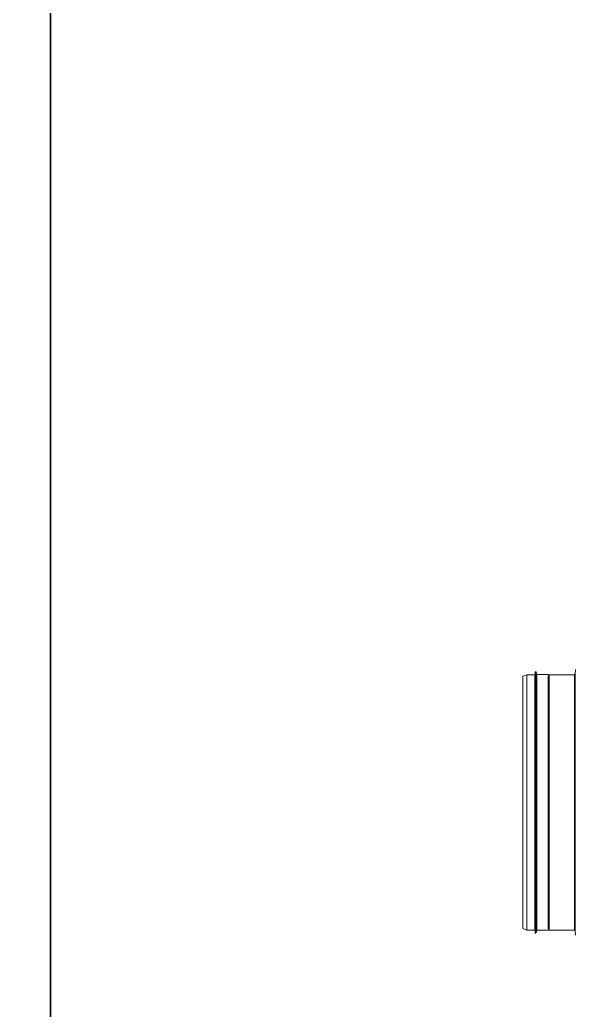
# Model space of a CAD drawing. Header units: inches. Extents: x -3 to 209, y -384 to 20.
# Drawn here: x 196.38 to 199.68, y -371.66 to -365.77 of the extents above; entities that cross this region are included whole.
import ezdxf

# ---------------------------------------------------------------- set-up
doc = ezdxf.new("R2010")
doc.units = ezdxf.units.IN
doc.header["$MEASUREMENT"] = 0
doc.layers.add('HVAC-Equipos', color=3, linetype='Continuous')

# ---------------------------------------------------------------- blocks, each defined once
blk = doc.blocks.new('td-100-silent')
at = {"lineweight": 0}
for p, q in [((0.00969, -0.1018), (0.00969, 0.1018)), ((0.00989, 0.1018), (0.00969, 0.1018)), ((0.00989, -0.1018), (0.00989, 0.1018)), ((0.01104, 0.0996), (0.01036, 0.10147)), ((0.01036, -0.10147), (0.01036, 0.10147)), ((0.04098, 0.10352), (0.04086, 0.09998)), ((0.0033, 0.0995), (0, 0.0983)), ((0, 0.0983), (0, -0.0983)), ((0.0033, 0.0995), (0.0033, -0.0995)), ((0.00941, 0.0995), (0.0033, 0.0995)), ((0.00941, -0.0995), (0.00941, 0.0995)), ((0.00961, -0.09932), (0.00961, 0.09932)), ((0.00966, 0.09876), (0.00961, 0.09932)), ((0.00966, 0.09876), (0.00966, -0.09876)), ((0.01104, -0.0996), (0.01104, 0.0996)), ((0.02011, 0.0996), (0.01104, 0.0996)), ((0.01984, 0.0983), (0.01984, -0.0983)), ((0.02011, -0.0996), (0.02011, 0.0996)), ((0.02039, 0.09932), (0.02034, 0.09876)), ((0.02034, -0.09876), (0.02034, 0.09876)), ((0.02039, 0.09932), (0.02039, -0.09932)), ((0.02059, 0.0995), (0.02059, -0.0995)), ((0.04036, 0.0995), (0.02059, 0.0995)), ((0.04036, 0.0995), (0.04036, -0.0995)), ((0.04086, -0.09998), (0.04086, 0.09998)), ((0, -0.0983), (0.0033, -0.0995)), ((0.0033, -0.0995), (0.00941, -0.0995)), ((0.00961, -0.09932), (0.00966, -0.09876)), ((0.01036, -0.10147), (0.01104, -0.0996)), ((0.01104, -0.0996), (0.02011, -0.0996)), ((0.02034, -0.09876), (0.02039, -0.09932)), ((0.02059, -0.0995), (0.04036, -0.0995)), ((0.04086, -0.09998), (0.04098, -0.10352)), ((0.00969, -0.1018), (0.00989, -0.1018))]:
    blk.add_line(p, q, dxfattribs=at)
for centre, radius, start, end in [((0.00989, 0.1013), 0.0005, 20, 90), ((0.00941, 0.0993), 0.0002, 5.00001, 90), ((0.02059, 0.0993), 0.0002, 90, 174.99999), ((0.00941, -0.0993), 0.0002, 270, 354.99999), ((0.02059, -0.0993), 0.0002, 185.00001, 270), ((0.00989, -0.1013), 0.0005, 270, 340)]:
    blk.add_arc(centre, radius, start, end, dxfattribs=at)
at = {"lineweight": 0, "extrusion": (0, 0, -1)}
for centre, start, end in [((-0.01016, 0.0988), 338.24061, 355.00031), ((-0.01984, 0.0988), 184.99969, 237.05577), ((-0.04036, 0.1), 182, 270), ((-0.01016, -0.0988), 4.99969, 21.75939), ((-0.01984, -0.0988), 122.94423, 175.00031), ((-0.04036, -0.1), 90, 178)]:
    blk.add_arc(centre, 0.0005, start, end, dxfattribs=at)

msp = doc.modelspace()

# ---------------------------------------------------------------- linework, layer by layer
at = {"flags": 128}
for points in [[(124.5327, -354.9616), (196.5631, -354.9616), (196.5631, -377.5609), (124.5327, -377.5609)], [(196.5631, -354.9616), (209.1742, -354.9616), (209.1742, -377.5609), (196.5631, -377.5609)]]:
    msp.add_lwpolyline(points, close=True, dxfattribs=at)

# ---------------------------------------------------------------- block references
at = {"layer": 'HVAC-Equipos', "xscale": 7.637981917704027, "yscale": 7.637981917704027, "zscale": 7.637981917704027}
msp.add_blockref('td-100-silent', (199.3727, -370.4276), dxfattribs=at)

doc.saveas('drawing.dxf')
